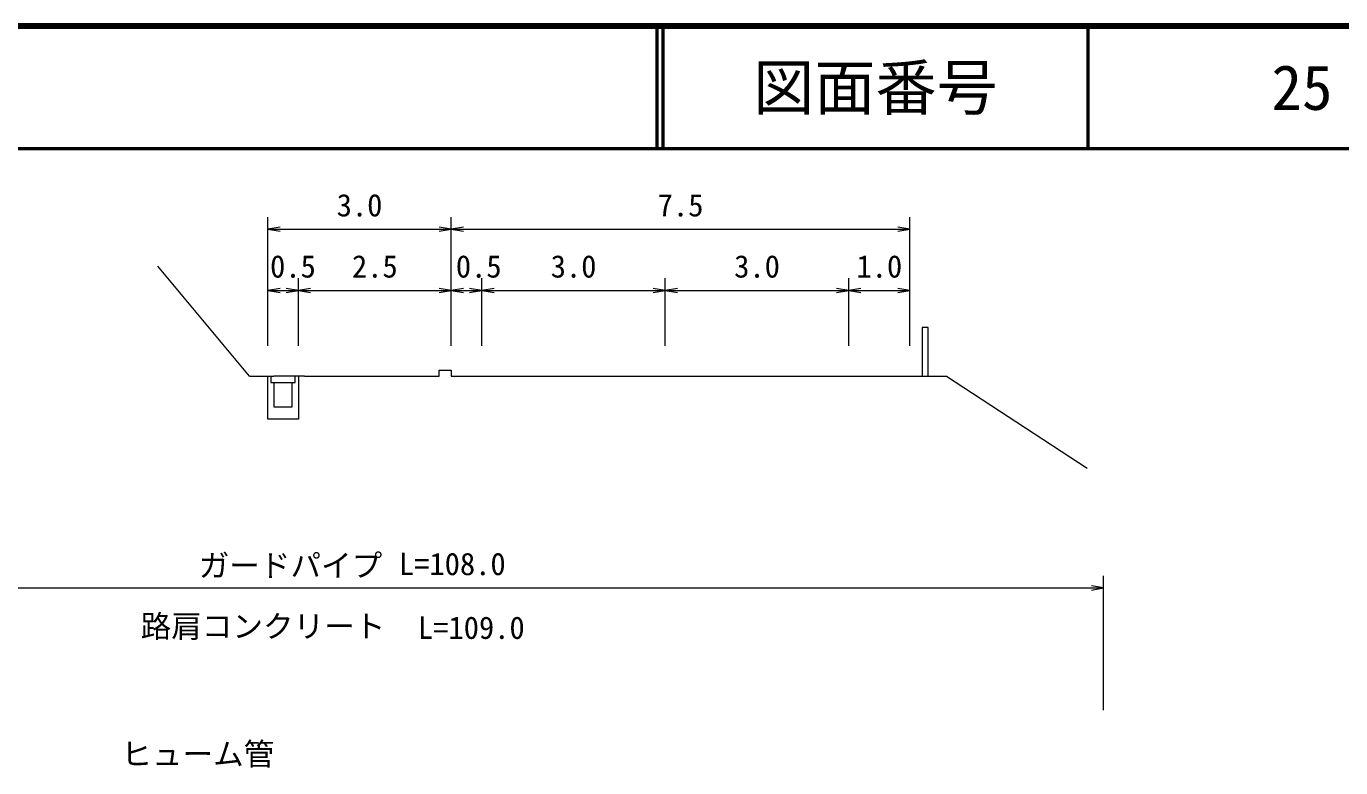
# Model space of a CAD drawing. Units: millimetres at full size, sheet at 1:1000, with parts at other scales. Extents: x 40000 to 680000, y 20000 to 380000.
# Drawn here: x 457191 to 564660, y 319395 to 380000 of the extents above; entities that cross this region are included whole.
import ezdxf
from ezdxf.enums import TextEntityAlignment as Align

# ---------------------------------------------------------------- set-up
doc = ezdxf.new("R2010")
doc.units = ezdxf.units.MM
doc.header["$LTSCALE"] = 1000
for name, color, linetype, lineweight in [('M-BGD', 7, 'Continuous', 13), ('M-STR-HTXT', 7, 'Continuous', 13), ('M-TTL', 2, 'Continuous', 140), ('M-TTL-LINE', 7, 'Continuous', 50)]:
    doc.layers.add(name, color=color, linetype=linetype, lineweight=lineweight)
doc.layers.add('M-TTL-TXT', color=7, linetype='Continuous')
doc.styles.add('ＭＳ ゴシック', font='')
doc.styles.get('ＭＳ ゴシック').set_extended_font_data('MS Gothic')

# ---------------------------------------------------------------- blocks, each defined once
blk = doc.blocks.new('open_arrow')
at = {"color": 0, "linetype": 'Continuous', "lineweight": -2}
blk.add_lwpolyline([(7.5, 1.25), (0, 0), (7.5, -1.25)], dxfattribs=at)

msp = doc.modelspace()

# ---------------------------------------------------------------- linework, layer by layer
at = {"layer": 'M-BGD'}
for p, q in [((475438, 351391), (467938, 360391)), ((490938, 351391), (490938, 351891)), ((490938, 351891), (491938, 351891)), ((491938, 351891), (491938, 351391)), ((475438, 351391), (477438, 351391)), ((476938, 347891), (476938, 351391)), ((477188, 351391), (477188, 350891)), ((477188, 350891), (477438, 350891)), ((479938, 351391), (477438, 351391)), ((477438, 350891), (477438, 348891)), ((477438, 350891), (478938, 350891)), ((478938, 348891), (478938, 350891)), ((478938, 350891), (479188, 350891)), ((479188, 350891), (479188, 351391)), ((479438, 351391), (479438, 347891)), ((479938, 351391), (480438, 351391)), ((480438, 351391), (490938, 351391)), ((491938, 351391), (494438, 351391)), ((494438, 351391), (509438, 351391)), ((509438, 351391), (524438, 351391)), ((524438, 351391), (529438, 351391)), ((477438, 348891), (478938, 348891)), ((479438, 347891), (476938, 347891))]:
    msp.add_line(p, q, dxfattribs=at)
for points in [[(530938, 351391), (530938, 355391), (530438, 355391), (530438, 351391)], [(529438, 351391), (532438, 351391), (543938, 343891)]]:
    msp.add_lwpolyline(points, dxfattribs=at)
at = {"layer": 'M-STR-HTXT'}
for p, q in [((476938, 353891), (476938, 364409)), ((491938, 353891), (491938, 364409)), ((491938, 353891), (491938, 364409)), ((529438, 353891), (529438, 364409)), ((476938, 363409), (491938, 363409)), ((491938, 363409), (529438, 363409)), ((479438, 353891), (479438, 359409)), ((494438, 353891), (494438, 359409)), ((509438, 353891), (509438, 359409)), ((524438, 353891), (524438, 359409)), ((476938, 358409), (479438, 358409)), ((479438, 358409), (491938, 358409)), ((491938, 358409), (494438, 358409)), ((494438, 358409), (509438, 358409)), ((509438, 358409), (524438, 358409)), ((524438, 358409), (529438, 358409)), ((545278, 324086), (545278, 335086)), ((438771, 334086), (545278, 334086))]:
    msp.add_line(p, q, dxfattribs=at)
at = {"layer": 'M-TTL'}
msp.add_line((680000, 380000), (40000, 380000), dxfattribs=at)
at = {"layer": 'M-TTL-LINE'}
for p, q in [((508747, 380000), (508747, 370000)), ((509247, 380000), (509247, 370000)), ((543997, 380000), (543997, 370000)), ((40000, 370000), (680000, 370000))]:
    msp.add_line(p, q, dxfattribs=at)

# ---------------------------------------------------------------- block references
at = {"layer": 'M-STR-HTXT', "xscale": 133, "yscale": 133}
for p in [(476938, 363409), (491938, 363409), (476938, 358409), (479438, 358409), (491938, 358409), (494438, 358409), (509438, 358409), (524438, 358409)]:
    msp.add_blockref('open_arrow', p, dxfattribs=at)
at = {"layer": 'M-STR-HTXT', "xscale": 133, "yscale": 133, "rotation": 180}
for p in [(491938, 363409), (529438, 363409), (479438, 358409), (491938, 358409), (494438, 358409), (509438, 358409), (524438, 358409), (529438, 358409), (545278, 334086)]:
    msp.add_blockref('open_arrow', p, dxfattribs=at)

# ---------------------------------------------------------------- texts
at = {"layer": 'M-STR-HTXT', "style": 'ＭＳ ゴシック'}
for s, p in [('3.0', (484438, 363909)), ('7.5', (510688, 363909)), ('0.5', (478994, 358909)), ('2.5', (485688, 358909)), ('0.5', (494183, 358909)), ('3.0', (501938, 358909)), ('3.0', (516938, 358909)), ('1.0', (526938, 358909)), ('L=108.0', (492024, 334586)), ('ヒューム管', (471216, 319048))]:
    msp.add_text(s, height=1833, dxfattribs=at).set_placement(p, align=Align.BOTTOM_CENTER)
for s, p in [('ガードパイプ', (478791, 335927)), ('路肩コンクリート', (476544, 330958)), ('L=109.0', (493579, 330840))]:
    msp.add_text(s, height=1833, dxfattribs=at).set_placement(p, align=Align.MIDDLE_CENTER)
at = {"layer": 'M-TTL-TXT', "style": 'ＭＳ ゴシック'}
for s, p in [('図面番号', (526622, 375000)), ('25', (561497, 375000))]:
    msp.add_text(s, height=3666, dxfattribs=at).set_placement(p, align=Align.MIDDLE_CENTER)

doc.saveas('drawing.dxf')
